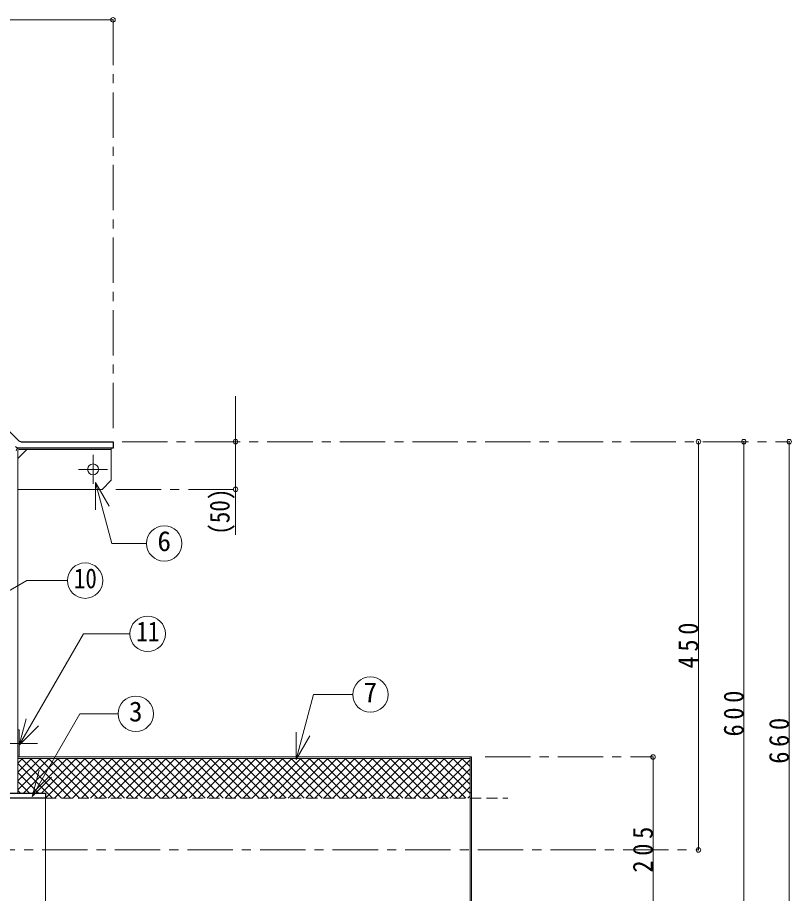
# Model space of a CAD drawing. Units: millimetres at full size, sheet at 1:10. Extents: x -2058 to 1992, y -1332 to 1478.
# Drawn here: x -608 to 245, y -640 to 325 of the extents above; entities that cross this region are included whole.
import ezdxf
from ezdxf.enums import TextEntityAlignment as Align

# ---------------------------------------------------------------- set-up
doc = ezdxf.new("R2010")
doc.units = ezdxf.units.MM
doc.header["$LTSCALE"] = 10
doc.header["$PDMODE"] = 32
doc.header["$PDSIZE"] = 5
doc.linetypes.add('CHAIN1', pattern=[8, 5, -1, 1, -1])
doc.linetypes.add('DASHED1', pattern=[1.8, 1.2, -0.6])
doc.layers.add('0-0____1', color=4, linetype='Continuous', lineweight=9)
doc.styles.add('ＭＳ ゴシック', font='')
doc.styles.get('ＭＳ ゴシック').set_extended_font_data('MS Gothic')

msp = doc.modelspace()

# ---------------------------------------------------------------- linework, layer by layer
at = {"layer": '0-0____1'}
for p, q in [((-1322.75, 322.54), (-502.75, 322.54)), ((-367.75, -245.06), (-367.75, -92.46)), ((142.25, -142.46), (142.25, -592.46)), ((192.25, -742.46), (192.25, -142.46)), ((242.25, -142.46), (242.25, -802.46)), ((-597.75, -151.06), (-607.75, -161.06)), ((-607.2, -149.63), (-607.02, -149.45)), ((-514.75, -195.06), (-607.75, -195.06)), ((-607.75, -526.36), (-572.94, -491.56)), ((-607.75, -516.46), (-582.84, -491.56)), ((-607.75, -506.56), (-592.74, -491.56)), ((-607.75, -496.66), (-602.64, -491.56)), ((-603.45, -491.56), (-559.55, -535.46)), ((-601.44, -529.96), (-563.04, -491.56)), ((-593.55, -491.56), (-549.65, -535.46)), ((-591.54, -529.96), (-553.14, -491.56)), ((-583.65, -491.56), (-539.75, -535.46)), ((-581.64, -529.96), (-543.24, -491.56)), ((-577.24, -535.46), (-533.34, -491.56)), ((-573.75, -491.56), (-529.85, -535.46)), ((-567.34, -535.46), (-523.44, -491.56)), ((-563.85, -491.56), (-519.95, -535.46)), ((-557.44, -535.46), (-513.54, -491.56)), ((-553.95, -491.56), (-510.05, -535.46)), ((-547.54, -535.46), (-503.64, -491.56)), ((-544.05, -491.56), (-500.15, -535.46)), ((-537.65, -535.46), (-493.75, -491.56)), ((-534.15, -491.56), (-490.25, -535.46)), ((-527.75, -535.46), (-483.85, -491.56)), ((-524.25, -491.56), (-480.35, -535.46)), ((-517.85, -535.46), (-473.95, -491.56)), ((-514.35, -491.56), (-470.45, -535.46)), ((-507.95, -535.46), (-464.05, -491.56)), ((-504.45, -491.56), (-460.55, -535.46)), ((-498.05, -535.46), (-454.15, -491.56)), ((-494.55, -491.56), (-450.65, -535.46)), ((-488.15, -535.46), (-444.25, -491.56)), ((-484.66, -491.56), (-440.76, -535.46)), ((-478.25, -535.46), (-434.35, -491.56)), ((-474.76, -491.56), (-430.86, -535.46)), ((-468.35, -535.46), (-424.45, -491.56)), ((-464.86, -491.56), (-420.96, -535.46)), ((-458.45, -535.46), (-414.55, -491.56)), ((-454.96, -491.56), (-411.06, -535.46)), ((-448.55, -535.46), (-404.65, -491.56)), ((-445.06, -491.56), (-401.16, -535.46)), ((-438.65, -535.46), (-394.75, -491.56)), ((-435.16, -491.56), (-391.26, -535.46)), ((-428.75, -535.46), (-384.85, -491.56)), ((-425.26, -491.56), (-381.36, -535.46)), ((-418.85, -535.46), (-374.95, -491.56)), ((-415.36, -491.56), (-371.46, -535.46)), ((-408.95, -535.46), (-365.05, -491.56)), ((-405.46, -491.56), (-361.56, -535.46)), ((-399.05, -535.46), (-355.15, -491.56)), ((-395.56, -491.56), (-351.66, -535.46)), ((-389.15, -535.46), (-345.25, -491.56)), ((-385.66, -491.56), (-341.76, -535.46)), ((-379.25, -535.46), (-335.35, -491.56)), ((-375.76, -491.56), (-331.86, -535.46)), ((-369.35, -535.46), (-325.45, -491.56)), ((-365.86, -491.56), (-321.96, -535.46)), ((-359.45, -535.46), (-315.55, -491.56)), ((-355.96, -491.56), (-312.06, -535.46)), ((-349.55, -535.46), (-305.65, -491.56)), ((-346.06, -491.56), (-302.16, -535.46)), ((-339.66, -535.46), (-295.76, -491.56)), ((-336.16, -491.56), (-292.26, -535.46)), ((-329.76, -535.46), (-285.86, -491.56)), ((-326.26, -491.56), (-282.36, -535.46)), ((-319.86, -535.46), (-275.96, -491.56)), ((-316.36, -491.56), (-272.46, -535.46)), ((-309.96, -535.46), (-266.06, -491.56)), ((-306.46, -491.56), (-262.56, -535.46)), ((-300.06, -535.46), (-256.16, -491.56)), ((-296.57, -491.56), (-252.67, -535.46)), ((-290.16, -535.46), (-246.26, -491.56)), ((-286.67, -491.56), (-242.77, -535.46)), ((-280.26, -535.46), (-236.36, -491.56)), ((-276.77, -491.56), (-232.87, -535.46)), ((-270.36, -535.46), (-226.46, -491.56)), ((-266.87, -491.56), (-222.97, -535.46)), ((-260.46, -535.46), (-216.56, -491.56)), ((-256.97, -491.56), (-213.07, -535.46)), ((-250.56, -535.46), (-206.66, -491.56)), ((-247.07, -491.56), (-203.17, -535.46)), ((-240.66, -535.46), (-196.76, -491.56)), ((-237.17, -491.56), (-193.27, -535.46)), ((-230.76, -535.46), (-186.86, -491.56)), ((-227.27, -491.56), (-183.37, -535.46)), ((-220.86, -535.46), (-176.96, -491.56)), ((-217.37, -491.56), (-173.47, -535.46)), ((-210.96, -535.46), (-167.06, -491.56)), ((-207.47, -491.56), (-163.57, -535.46)), ((-201.06, -535.46), (-157.16, -491.56)), ((-197.57, -491.56), (-153.67, -535.46)), ((-191.16, -535.46), (-147.26, -491.56)), ((-187.67, -491.56), (-143.77, -535.46)), ((-181.26, -535.46), (-137.36, -491.56)), ((-177.77, -491.56), (-133.87, -535.46)), ((-171.36, -535.46), (-127.46, -491.56)), ((-167.87, -491.56), (-123.97, -535.46)), ((-161.46, -535.46), (-117.56, -491.56)), ((-157.97, -491.56), (-114.07, -535.46)), ((-148.07, -491.56), (-109.35, -530.28)), ((-138.17, -491.56), (-109.35, -520.38)), ((-128.27, -491.56), (-109.35, -510.48)), ((-118.37, -491.56), (-109.35, -500.58)), ((92.25, -489.96), (92.25, -694.96)), ((-607.75, -497.16), (-569.45, -535.46)), ((-151.56, -535.46), (-109.35, -493.24)), ((-607.75, -507.06), (-584.85, -529.96)), ((-141.67, -535.46), (-109.35, -503.13)), ((-607.75, -516.96), (-594.75, -529.96)), ((-131.77, -535.46), (-109.35, -513.03)), ((-607.75, -526.86), (-604.65, -529.96)), ((-121.87, -535.46), (-109.35, -522.93)), ((-109.35, -529.46), (-109.35, -655.46)), ((-107.75, -529.46), (-107.75, -655.46)), ((-111.97, -535.46), (-109.35, -532.83))]:
    msp.add_line(p, q, dxfattribs=at)
at = {"layer": '0-0____1', "linetype": 'CHAIN1'}
for p, q in [((-502.75, 322.54), (-502.75, -127.46)), ((-492.75, -142.46), (242.25, -142.46)), ((-524.75, -189.06), (-524.75, -157.06)), ((-540.75, -173.06), (-508.75, -173.06)), ((-499.75, -195.06), (-367.75, -195.06)), ((-629.35, -474.96), (-586.15, -474.96)), ((-92.75, -489.96), (92.25, -489.96)), ((-740.79, -592.46), (142.25, -592.46))]:
    msp.add_line(p, q, dxfattribs=at)
at = {"layer": '0-0____1', "color": 5, "lineweight": 25}
for p, q in [((-607.43, -140.95), (-619.17, -128.96)), ((-603.85, -142.46), (-502.75, -142.46)), ((-502.75, -142.46), (-502.75, -149.46)), ((-502.75, -149.46), (-606.8, -149.46)), ((-681.29, -529.96), (-577.29, -529.96)), ((-577.29, -529.96), (-577.29, -534.96)), ((-686.29, -534.96), (-577.29, -534.96))]:
    msp.add_line(p, q, dxfattribs=at)
at = {"layer": '0-0____1', "color": 7, "lineweight": 18}
for p, q in [((-607.75, -152.66), (-607.75, -529.96)), ((-504.75, -151.06), (-606.15, -151.06)), ((-504.75, -151.06), (-504.75, -149.46)), ((-521.95, -187.47), (-521.95, -217.47)), ((-521.95, -187.47), (-503.95, -254.65)), ((-521.95, -187.47), (-506.95, -213.45)), ((-465.84, -254.65), (-503.95, -254.65)), ((-784.86, -403.68), (-597.74, -295.65)), ((-552.98, -295.65), (-597.74, -295.65)), ((-606.15, -476.96), (-535.32, -354.28)), ((-484.09, -354.28), (-535.32, -354.28)), ((-300.85, -492.61), (-281.73, -421.25)), ((-238.65, -421.25), (-281.73, -421.25)), ((-591.77, -533.49), (-539.18, -442.41)), ((-497.19, -442.41), (-539.18, -442.41)), ((-606.15, -476.96), (-598.38, -447.98)), ((-606.15, -476.96), (-584.93, -455.74)), ((-300.85, -492.61), (-300.85, -462.61)), ((-300.85, -492.61), (-285.85, -466.63)), ((-607.75, -489.96), (-107.75, -489.96)), ((-607.75, -491.56), (-109.35, -491.56)), ((-109.35, -489.96), (-109.35, -529.46)), ((-107.75, -489.96), (-107.75, -529.46)), ((-591.77, -533.49), (-584, -504.51)), ((-591.77, -533.49), (-570.55, -512.28)), ((-107.75, -529.46), (-109.35, -529.46)), ((-577.29, -649.96), (-577.29, -534.96))]:
    msp.add_line(p, q, dxfattribs=at)
at = {"layer": '0-0____1', "linetype": 'DASHED1'}
msp.add_line((-577.29, -535.46), (-67.75, -535.46), dxfattribs=at)
at = {"layer": '0-0____1'}
msp.add_lwpolyline([(-514.75, -195.06), (-504.75, -185.06), (-504.75, -151.06)], dxfattribs=at)
at = {"layer": '0-0____1', "color": 7, "lineweight": 18}
msp.add_lwpolyline([(-607.75, -459.96), (-606.15, -459.96), (-606.15, -489.96)], dxfattribs=at)
at = {"layer": '0-0____1'}
msp.add_circle((-524.75, -173.06), 6, dxfattribs=at)
at = {"layer": '0-0____1', "color": 7, "lineweight": 18}
for centre in [(-446.34, -254.65), (-533.48, -295.65), (-464.59, -354.28), (-219.15, -421.25), (-477.69, -442.41)]:
    msp.add_circle(centre, 19.5, dxfattribs=at)
at = {"layer": '0-0____1', "color": 5, "lineweight": 25}
for centre in [(-603.85, -137.46), (-606.8, -144.46)]:
    msp.add_arc(centre, 5, 224.3947, 270, dxfattribs=at)
at = {"layer": '0-0____1', "color": 7, "lineweight": 18}
for radius in [3.2, 1.6]:
    msp.add_arc((-606.15, -152.66), radius, 90, 180, dxfattribs=at)
at = {"layer": '0-0____1'}
for p in [(-502.75, 322.54), (-367.75, -142.46), (142.25, -142.46), (192.25, -142.46), (242.25, -142.46), (-367.75, -195.06), (92.25, -489.96), (142.25, -592.46)]:
    msp.add_point(p, dxfattribs=at)

# ---------------------------------------------------------------- texts
at = {"layer": '0-0____1', "color": 7, "style": 'ＭＳ ゴシック', "width": 0.85}
msp.add_text('(50)', height=21.99, rotation=90, dxfattribs=at).set_placement((-367.75, -245.06), align=Align.BOTTOM_LEFT)
at = {"layer": '0-0____1', "color": 7, "style": 'ＭＳ ゴシック'}
for s, p in [('6', (-453.84, -269.65)), ('7', (-226.65, -436.25)), ('3', (-485.19, -457.41))]:
    msp.add_text(s, height=21.99, dxfattribs=at).set_placement(p, align=Align.BOTTOM_LEFT)
at = {"layer": '0-0____1', "color": 7, "style": 'ＭＳ ゴシック', "width": 0.85}
for s, p in [('10', (-545.98, -310.65)), ('11', (-477.09, -369.28))]:
    msp.add_text(s, height=21.99, dxfattribs=at).set_placement(p, align=Align.BOTTOM_LEFT)
at = {"layer": '0-0____1', "color": 7, "char_height": 21.99, "attachment_point": 7, "rotation": 90, "style": 'ＭＳ ゴシック'}
for s, insert in [('\\T1.38;\\W0.9;450', (142.25, -392.46)), ('\\T1.38;\\W0.9;600', (192.25, -467.46)), ('\\T1.38;\\W0.9;660', (242.25, -497.46)), ('\\T1.38;\\W0.9;205', (92.25, -617.46))]:
    msp.add_mtext(s, dxfattribs=dict(at, insert=insert))

doc.saveas('drawing.dxf')
